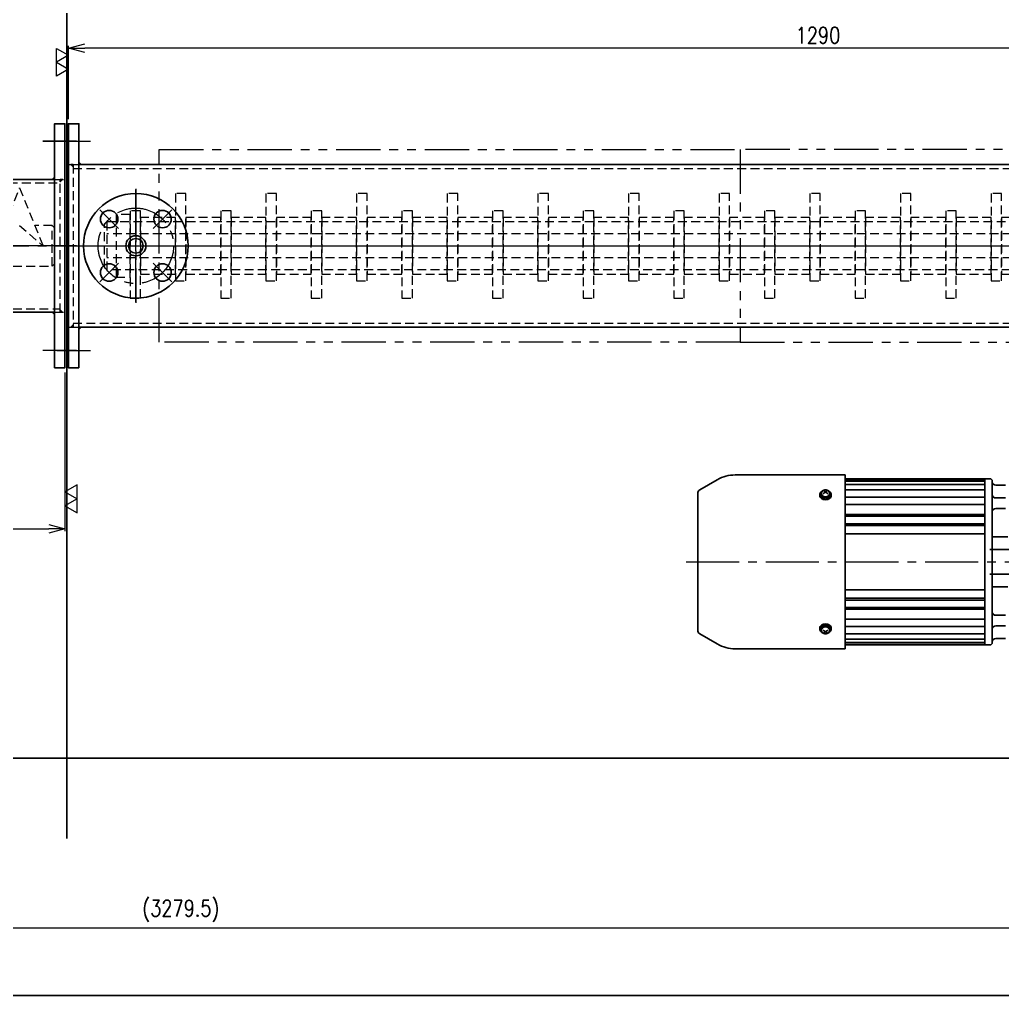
# Model space of a CAD drawing. Header units: millimetres. Extents: x 0 to 38884, y -3675 to 8056.
# Drawn here: x 26433 to 27278, y 6386 to 7225 of the extents above; entities that cross this region are included whole.
import ezdxf

# ---------------------------------------------------------------- set-up
doc = ezdxf.new("R2010")
doc.units = ezdxf.units.MM
doc.header["$LTSCALE"] = 2.4
doc.header["$PDMODE"] = 99
doc.header["$PDSIZE"] = 1
for name, pattern in [('CENTER2', [28.575, 19.05, -3.175, 3.175, -3.175]), ('HIDDEN2', [4.7625, 3.175, -1.5875]), ('PHANTOM2', [31.75, 15.875, -3.175, 3.175, -3.175, 3.175, -3.175])]:
    doc.linetypes.add(name, pattern=pattern)
for name, color, linetype, lineweight in [('03_かくれ線', 6, 'HIDDEN2', 13), ('04_中心線', 1, 'CENTER2', 9), ('05_CENTER', 4, 'CENTER2', 13), ('06_PHANTOM', 2, 'PHANTOM2', 13), ('07_寸法線', 3, 'Continuous', 9)]:
    doc.layers.add(name, color=color, linetype=linetype, lineweight=lineweight)
doc.styles.add('寸法用', font='simplex.shx', dxfattribs={"width": 0.8, "bigfont": '@extfont2.shx'})
doc.dimstyles.new('機械製図用', dxfattribs={"dimtxt": 3.5, "dimasz": 3.5, "dimexe": 2, "dimexo": 0, "dimgap": 1.2, "dimtad": 1, "dimdsep": 46, "dimtxsty": '寸法用', "dimblk": 'OPEN30', "dimcen": 0, "dimclrd": 256, "dimclre": 256, "dimclrt": 7, "dimazin": 2, "dimtm": 1e-09, "dimtfac": 0.75, "dimtmove": 0, "dimatfit": 3, "dimldrblk": 'OPEN30', "dimfxl": 1, "dimlwd": -1, "dimlwe": -1, "dimarcsym": 0})

# ---------------------------------------------------------------- blocks, each defined once
blk = doc.blocks.new('A$C334E7EDF_1')
at = {"color": 0, "transparency": 33554559}
for p, q in [((-661.1, 231.04), (-646.15, 239.67)), ((-661.1, 231.04), (-646.15, 239.67)), ((-536, 243.8), (-630.75, 243.8)), ((-536, 243.8), (-630.75, 243.8)), ((-536, 243.8), (-536, 94.2)), ((-536, 240.5), (-416, 240.5)), ((-536, 240), (-416, 240)), ((-536, 238.5), (-416, 238.5)), ((-411.5, 240.5), (-416, 240.5)), ((-416, 106.25), (-416, 240.5)), ((-409.5, 238), (-409.5, 238.5)), ((-409.5, 238), (-409.5, 100)), ((-557.25, 228.7), (-557.66, 228.12)), ((-557.12, 228.69), (-557.39, 228.12)), ((-556.69, 229.22), (-557.25, 228.7)), ((-556.7, 229.22), (-557.12, 228.69)), ((-556.16, 229.68), (-556.7, 229.22)), ((-556.43, 228.53), (-556.5, 227.94)), ((-556.23, 229.1), (-556.43, 228.53)), ((-555.91, 229.62), (-556.23, 229.1)), ((-555.5, 230.05), (-556.16, 229.68)), ((-555.47, 230.07), (-555.91, 229.62)), ((-554.94, 230.45), (-555.47, 230.07)), ((-553, 229.25), (-555, 227.67)), ((-554.34, 230.73), (-554.94, 230.45)), ((-553, 229.25), (-554.93, 230.46)), ((-553.68, 230.9), (-554.34, 230.73)), ((-553, 230.95), (-553.68, 230.9)), ((-552.32, 230.9), (-553, 230.95)), ((-553, 229.25), (-551.07, 230.46)), ((-553, 229.25), (-551, 227.67)), ((-551.66, 230.73), (-552.32, 230.9)), ((-551.06, 230.45), (-551.66, 230.73)), ((-550.53, 230.07), (-551.06, 230.45)), ((-550.09, 229.62), (-550.53, 230.07)), ((-549.84, 229.68), (-550.5, 230.05)), ((-549.77, 229.1), (-550.09, 229.62)), ((-549.3, 229.22), (-549.84, 229.68)), ((-549.57, 228.53), (-549.77, 229.1)), ((-549.5, 227.94), (-549.57, 228.53)), ((-548.75, 228.7), (-549.31, 229.22)), ((-548.88, 228.69), (-549.3, 229.22)), ((-548.61, 228.12), (-548.88, 228.69)), ((-548.34, 228.12), (-548.75, 228.7)), ((-536, 235.5), (-416, 235.5)), ((-536, 231), (-416, 231)), ((-406.5, 235), (-398, 235)), ((-406.5, 235), (-398, 235)), ((-663, 169), (-663, 227.75)), ((-663, 169), (-663, 227.75)), ((-557.91, 227.49), (-558, 226.84)), ((-558, 226.84), (-558, 226.02)), ((-558, 226.02), (-557.9, 225.33)), ((-557.66, 228.12), (-557.91, 227.49)), ((-557.9, 225.33), (-557.62, 224.67)), ((-557.62, 224.67), (-557.16, 224.06)), ((-557.39, 228.12), (-557.5, 227.52)), ((-557.5, 227.52), (-557.45, 226.92)), ((-557.5, 227.41), (-557.5, 226.84)), ((-557.5, 226.84), (-557.41, 226.22)), ((-557.45, 226.92), (-557.24, 226.34)), ((-557.41, 226.22), (-557.16, 225.62)), ((-557.24, 226.34), (-556.88, 225.8)), ((-557.16, 225.62), (-556.74, 225.07)), ((-557.16, 224.06), (-556.54, 223.52)), ((-556.88, 225.8), (-556.38, 225.31)), ((-556.74, 225.07), (-556.18, 224.59)), ((-556.54, 223.52), (-555.78, 223.09)), ((-556.5, 227.94), (-556.43, 227.36)), ((-556.43, 227.36), (-556.23, 226.79)), ((-556.38, 225.31), (-555.77, 224.9)), ((-556.23, 226.79), (-555.91, 226.27)), ((-556.18, 224.59), (-555.5, 224.2)), ((-555.91, 226.27), (-555.47, 225.81)), ((-555.78, 223.09), (-554.91, 222.76)), ((-555.77, 224.9), (-555.05, 224.57)), ((-555.5, 224.2), (-554.72, 223.9)), ((-555.47, 225.81), (-554.94, 225.44)), ((-555.05, 224.57), (-554.26, 224.35)), ((-554.94, 225.44), (-554.34, 225.16)), ((-554.91, 222.76), (-553.98, 222.56)), ((-554.72, 223.9), (-553.88, 223.72)), ((-554.34, 225.16), (-553.68, 224.99)), ((-554.26, 224.35), (-553.42, 224.24)), ((-553.98, 222.56), (-553, 222.49)), ((-553.88, 223.72), (-553, 223.66)), ((-553.68, 224.99), (-553, 224.93)), ((-553.42, 224.24), (-552.58, 224.24)), ((-553, 224.93), (-552.32, 224.99)), ((-553, 223.66), (-552.12, 223.72)), ((-553, 222.49), (-552.02, 222.56)), ((-552.58, 224.24), (-551.74, 224.35)), ((-552.32, 224.99), (-551.66, 225.16)), ((-552.12, 223.72), (-551.28, 223.9)), ((-552.02, 222.56), (-551.09, 222.76)), ((-551.74, 224.35), (-550.95, 224.57)), ((-551.66, 225.16), (-551.06, 225.44)), ((-551.28, 223.9), (-550.5, 224.2)), ((-551.09, 222.76), (-550.22, 223.09)), ((-551.06, 225.44), (-550.53, 225.81)), ((-550.95, 224.57), (-550.23, 224.9)), ((-550.53, 225.81), (-550.09, 226.27)), ((-550.5, 224.2), (-549.82, 224.59)), ((-550.23, 224.9), (-549.62, 225.31)), ((-550.22, 223.09), (-549.46, 223.52)), ((-550.09, 226.27), (-549.77, 226.79)), ((-549.82, 224.59), (-549.26, 225.07)), ((-549.77, 226.79), (-549.57, 227.36)), ((-549.62, 225.31), (-549.12, 225.8)), ((-549.57, 227.36), (-549.5, 227.94)), ((-549.46, 223.52), (-548.84, 224.06)), ((-549.26, 225.07), (-548.84, 225.62)), ((-549.12, 225.8), (-548.76, 226.34)), ((-548.84, 225.62), (-548.59, 226.22)), ((-548.84, 224.06), (-548.38, 224.67)), ((-548.76, 226.34), (-548.55, 226.92)), ((-548.5, 227.52), (-548.61, 228.12)), ((-548.59, 226.22), (-548.5, 226.84)), ((-548.55, 226.92), (-548.5, 227.52)), ((-548.5, 227.41), (-548.5, 226.84)), ((-548.38, 224.67), (-548.1, 225.33)), ((-548.09, 227.49), (-548.34, 228.12)), ((-548.1, 225.33), (-548, 226.02)), ((-548, 226.84), (-548.09, 227.49)), ((-548, 226.84), (-548, 226.02)), ((-536, 224.59), (-416, 224.59)), ((-406.5, 224), (-398, 224)), ((-536, 218.22), (-416, 218.22)), ((-406.5, 214.99), (-398, 214.99)), ((-416, 209.85), (-536, 209.85)), ((-416, 208.2), (-536, 208.2)), ((-536, 201.84), (-416, 201.84)), ((-536, 200.21), (-416, 200.21)), ((-536, 193), (-416, 193)), ((-396, 190.5), (-409.5, 190.5)), ((-379.59, 179.5), (-411.6, 179.5)), ((-663, 169), (-663, 110.25)), ((-663, 169), (-663, 110.25)), ((-379.57, 158.5), (-411.6, 158.5)), ((-536, 145), (-416, 145)), ((-396, 147.5), (-409.5, 147.5)), ((-536, 137.79), (-416, 137.79)), ((-536, 136.16), (-416, 136.16)), ((-416, 129.8), (-536, 129.8)), ((-416, 128.15), (-536, 128.15)), ((-536, 94.2), (-536, 126.4)), ((-536, 119.78), (-416, 119.78)), ((-406.5, 123.01), (-398, 123.01)), ((-558, 111.98), (-557.9, 112.67)), ((-558, 111.16), (-558, 111.98)), ((-557.91, 110.51), (-558, 111.16)), ((-557.66, 109.88), (-557.91, 110.51)), ((-557.9, 112.67), (-557.62, 113.33)), ((-557.62, 113.33), (-557.16, 113.94)), ((-557.5, 111.16), (-557.41, 111.78)), ((-557.5, 110.59), (-557.5, 111.16)), ((-557.5, 110.48), (-557.45, 111.08)), ((-557.39, 109.88), (-557.5, 110.48)), ((-557.45, 111.08), (-557.24, 111.66)), ((-557.41, 111.78), (-557.16, 112.38)), ((-557.24, 111.66), (-556.88, 112.2)), ((-557.16, 113.94), (-556.54, 114.48)), ((-557.16, 112.38), (-556.74, 112.93)), ((-556.88, 112.2), (-556.38, 112.69)), ((-556.74, 112.93), (-556.18, 113.41)), ((-556.54, 114.48), (-555.78, 114.91)), ((-556.5, 110.06), (-556.43, 110.64)), ((-556.43, 109.47), (-556.5, 110.06)), ((-556.43, 110.64), (-556.23, 111.21)), ((-556.38, 112.69), (-555.77, 113.1)), ((-556.23, 111.21), (-555.91, 111.73)), ((-556.18, 113.41), (-555.5, 113.8)), ((-555.91, 111.73), (-555.47, 112.19)), ((-555.78, 114.91), (-554.91, 115.24)), ((-555.77, 113.1), (-555.05, 113.43)), ((-555.5, 113.8), (-554.72, 114.1)), ((-555.47, 112.19), (-554.94, 112.56)), ((-555.05, 113.43), (-554.26, 113.65)), ((-553, 108.75), (-555, 110.33)), ((-554.94, 112.56), (-554.34, 112.84)), ((-554.91, 115.24), (-553.98, 115.44)), ((-554.72, 114.1), (-553.88, 114.28)), ((-554.34, 112.84), (-553.68, 113.01)), ((-554.26, 113.65), (-553.42, 113.76)), ((-553.98, 115.44), (-553, 115.51)), ((-553.88, 114.28), (-553, 114.34)), ((-553.68, 113.01), (-553, 113.07)), ((-553.42, 113.76), (-552.58, 113.76)), ((-553, 115.51), (-552.02, 115.44)), ((-553, 114.34), (-552.12, 114.28)), ((-553, 113.07), (-552.32, 113.01)), ((-553, 108.75), (-551, 110.33)), ((-552.58, 113.76), (-551.74, 113.65)), ((-552.32, 113.01), (-551.66, 112.84)), ((-552.12, 114.28), (-551.28, 114.1)), ((-552.02, 115.44), (-551.09, 115.24)), ((-551.74, 113.65), (-550.95, 113.43)), ((-551.66, 112.84), (-551.06, 112.56)), ((-551.28, 114.1), (-550.5, 113.8)), ((-551.09, 115.24), (-550.22, 114.91)), ((-551.06, 112.56), (-550.53, 112.19)), ((-550.95, 113.43), (-550.23, 113.1)), ((-550.53, 112.19), (-550.09, 111.73)), ((-550.5, 113.8), (-549.82, 113.41)), ((-550.23, 113.1), (-549.62, 112.69)), ((-550.22, 114.91), (-549.46, 114.48)), ((-550.09, 111.73), (-549.77, 111.21)), ((-549.82, 113.41), (-549.26, 112.93)), ((-549.77, 111.21), (-549.57, 110.64)), ((-549.62, 112.69), (-549.12, 112.2)), ((-549.57, 110.64), (-549.5, 110.06)), ((-549.5, 110.06), (-549.57, 109.47)), ((-549.46, 114.48), (-548.84, 113.94)), ((-549.26, 112.93), (-548.84, 112.38)), ((-549.12, 112.2), (-548.76, 111.66)), ((-548.84, 113.94), (-548.38, 113.33)), ((-548.84, 112.38), (-548.59, 111.78)), ((-548.76, 111.66), (-548.55, 111.08)), ((-548.5, 110.48), (-548.61, 109.88)), ((-548.59, 111.78), (-548.5, 111.16)), ((-548.55, 111.08), (-548.5, 110.48)), ((-548.5, 110.59), (-548.5, 111.16)), ((-548.38, 113.33), (-548.1, 112.67)), ((-548.09, 110.51), (-548.34, 109.88)), ((-548.1, 112.67), (-548, 111.98)), ((-548, 111.16), (-548.09, 110.51)), ((-548, 111.16), (-548, 111.98)), ((-536, 113.41), (-416, 113.41)), ((-406.5, 114), (-398, 114)), ((-661.1, 106.96), (-646.15, 98.33)), ((-661.1, 106.96), (-646.15, 98.33)), ((-557.25, 109.3), (-557.66, 109.88)), ((-557.12, 109.31), (-557.39, 109.88)), ((-556.69, 108.78), (-557.25, 109.3)), ((-556.7, 108.78), (-557.12, 109.31)), ((-556.16, 108.32), (-556.7, 108.78)), ((-556.23, 108.9), (-556.43, 109.47)), ((-555.91, 108.38), (-556.23, 108.9)), ((-555.5, 107.95), (-556.16, 108.32)), ((-555.47, 107.93), (-555.91, 108.38)), ((-554.94, 107.55), (-555.47, 107.93)), ((-554.34, 107.27), (-554.94, 107.55)), ((-553, 108.75), (-554.93, 107.54)), ((-553.68, 107.1), (-554.34, 107.27)), ((-553, 107.05), (-553.68, 107.1)), ((-553, 108.75), (-551.07, 107.54)), ((-552.32, 107.1), (-553, 107.05)), ((-551.66, 107.27), (-552.32, 107.1)), ((-551.06, 107.55), (-551.66, 107.27)), ((-550.53, 107.93), (-551.06, 107.55)), ((-550.09, 108.38), (-550.53, 107.93)), ((-549.84, 108.32), (-550.5, 107.95)), ((-549.77, 108.9), (-550.09, 108.38)), ((-549.3, 108.78), (-549.84, 108.32)), ((-549.57, 109.47), (-549.77, 108.9)), ((-548.75, 109.3), (-549.31, 108.78)), ((-548.88, 109.31), (-549.3, 108.78)), ((-548.61, 109.88), (-548.88, 109.31)), ((-548.34, 109.88), (-548.75, 109.3)), ((-536, 107), (-416, 107)), ((-536, 102.5), (-416, 102.5)), ((-416, 106.25), (-416, 97.5)), ((-406.5, 103), (-398, 103)), ((-536, 94.2), (-630.75, 94.2)), ((-536, 94.2), (-630.75, 94.2)), ((-536, 99.5), (-416, 99.5)), ((-536, 98), (-416, 98)), ((-536, 97.5), (-416, 97.5)), ((-411.5, 97.5), (-416, 97.5)), ((-409.5, 100), (-409.5, 99.5))]:
    blk.add_line(p, q, dxfattribs=at)
for centre, radius, start, end in [((-630.75, 213), 30.8, 90, 120), ((-630.75, 213), 30.8, 90, 120), ((-411.5, 238.5), 2, 0, 90), ((-406.5, 238), 3, 180, 270), ((-406.5, 238), 3, 180, 270), ((-659.2, 227.75), 3.8, 120, 180), ((-659.2, 227.75), 3.8, 120, 180), ((-406.5, 227), 3, 180, 270), ((-406.5, 211.99), 3, 90, 180), ((-406.5, 126.01), 3, 180, 270), ((-659.2, 110.25), 3.8, 180, 240), ((-659.2, 110.25), 3.8, 180, 240), ((-406.5, 111), 3, 90, 180), ((-406.5, 100), 3, 90, 180), ((-630.75, 125), 30.8, 240, 270), ((-630.75, 125), 30.8, 240, 270), ((-411.5, 99.5), 2, 270, 0)]:
    blk.add_arc(centre, radius, start, end, dxfattribs=at)
at = {"layer": '05_CENTER', "color": 0, "transparency": 33554559}
blk.add_line((-673, 169), (542, 169), dxfattribs=at)
blk = doc.blocks.new('_Open30')
at = {"color": 0, "linetype": 'ByBlock', "lineweight": -2}
for p, q in [((-1, 0.268), (0, 0)), ((0, 0), (-1, -0.268)), ((0, 0), (-1, 0))]:
    blk.add_line(p, q, dxfattribs=at)
blk = doc.blocks.new('*D1106')
at = {"layer": '07_寸法線', "transparency": 16777216}
for p, q in [((26471.71, 6921.72), (26471.71, 6785.2)), ((25306.71, 6916.72), (25306.71, 6785.2)), ((25320.71, 6787.2), (26457.71, 6787.2))]:
    blk.add_line(p, q, dxfattribs=at)
at = {"layer": 'Defpoints', "color": 0, "transparency": 16777216}
for p in [(25306.71, 6920.72), (26471.71, 6925.72), (26471.71, 6787.2)]:
    blk.add_point(p, dxfattribs=at)
at = {"layer": '07_寸法線', "transparency": 16777216, "xscale": 14, "yscale": 14, "zscale": 14, "rotation": 180}
blk.add_blockref('_Open30', (25306.71, 6787.2), dxfattribs=at)
at = {"layer": '07_寸法線', "transparency": 16777216, "xscale": 14, "yscale": 14, "zscale": 14}
blk.add_blockref('_Open30', (26471.71, 6787.2), dxfattribs=at)
at = {"layer": '07_寸法線', "color": 7, "transparency": 16777216, "insert": (25889.21, 6801.87), "char_height": 14, "attachment_point": 5, "style": '寸法用'}
blk.add_mtext('(1165)', dxfattribs=at)
blk = doc.blocks.new('p1ba02')
for p, q in [((-1.5, 2.6), (1.5, 2.6)), ((0, 0), (-1.5, 2.6)), ((1.5, 2.6), (0, 0)), ((3, 0), (1.5, 2.6)), ((1.5, 2.6), (4.5, 2.6)), ((4.5, 2.6), (3, 0))]:
    blk.add_line(p, q)
blk = doc.blocks.new('*U1045')
at = {"layer": '04_中心線', "color": 0, "transparency": 16777216}
for p, q in [((0, 9), (0, 48.5)), ((-48.5, 0), (-9, 0)), ((9, 0), (48.5, 0)), ((0, -48.5), (0, -9))]:
    blk.add_line(p, q, dxfattribs=at)
at = {"layer": '04_中心線', "color": 0, "linetype": 'Continuous', "transparency": 16777216}
for p, q in [((-4.5, 0), (4.5, 0)), ((0, -4.5), (0, 4.5))]:
    blk.add_line(p, q, dxfattribs=at)
blk = doc.blocks.new('*D1117')
at = {"layer": '07_寸法線', "transparency": 16777216}
for p, q in [((26474.71, 7139.72), (26474.71, 7202.9)), ((27750.71, 7200.9), (26488.71, 7200.9)), ((27764.71, 7144.72), (27764.71, 7202.9))]:
    blk.add_line(p, q, dxfattribs=at)
at = {"layer": 'Defpoints', "color": 0, "transparency": 16777216}
for p in [(26474.71, 7200.9), (27764.71, 7140.72), (26474.71, 7135.72)]:
    blk.add_point(p, dxfattribs=at)
at = {"layer": '07_寸法線', "transparency": 16777216, "xscale": 14, "yscale": 14, "zscale": 14, "rotation": 180}
blk.add_blockref('_Open30', (26474.71, 7200.9), dxfattribs=at)
at = {"layer": '07_寸法線', "transparency": 16777216, "xscale": 14, "yscale": 14, "zscale": 14}
blk.add_blockref('_Open30', (27764.71, 7200.9), dxfattribs=at)
at = {"layer": '07_寸法線', "color": 7, "transparency": 16777216, "insert": (27119.71, 7211.9), "char_height": 14, "attachment_point": 5, "style": '寸法用'}
blk.add_mtext('1290', dxfattribs=at)
blk = doc.blocks.new('*D1147')
at = {"layer": '07_寸法線', "transparency": 16777216}
for p, q in [((28211.21, 6677.22), (28211.21, 6441.59)), ((24931.71, 6509.66), (24931.71, 6441.59)), ((24945.71, 6443.59), (28197.21, 6443.59))]:
    blk.add_line(p, q, dxfattribs=at)
at = {"layer": 'Defpoints', "color": 0, "transparency": 16777216}
for p in [(28211.21, 6681.22), (24931.71, 6513.66), (28211.21, 6443.59)]:
    blk.add_point(p, dxfattribs=at)
at = {"layer": '07_寸法線', "transparency": 16777216, "xscale": 14, "yscale": 14, "zscale": 14, "rotation": 180}
blk.add_blockref('_Open30', (24931.71, 6443.59), dxfattribs=at)
at = {"layer": '07_寸法線', "transparency": 16777216, "xscale": 14, "yscale": 14, "zscale": 14}
blk.add_blockref('_Open30', (28211.21, 6443.59), dxfattribs=at)
at = {"layer": '07_寸法線', "color": 7, "transparency": 16777216, "insert": (26571.46, 6458.26), "char_height": 14, "attachment_point": 5, "style": '寸法用'}
blk.add_mtext('(3279.5)', dxfattribs=at)

msp = doc.modelspace()

# ---------------------------------------------------------------- linework, layer by layer
for p, q in [((26452.7122, 7120.719), (26481.7122, 7120.719)), ((24465.3738, 6589.719), (28588.711, 6589.719))]:
    msp.add_line(p, q)
at = {"color": 0}
for p, q in [((26483.7122, 7100.619), (27755.7122, 7100.619)), ((25771.7122, 7087.869), (26462.7122, 7087.869)), ((26331.7122, 6973.569), (26462.7122, 6973.569)), ((26483.7122, 6960.819), (27564.7122, 6960.819))]:
    msp.add_line(p, q, dxfattribs=at)
for points in [[(26462.7122, 6925.719), (26471.7122, 6925.719), (26471.7122, 7135.719), (26462.7122, 7135.719)], [(26483.7122, 6925.719), (26474.7122, 6925.719), (26474.7122, 7135.719), (26483.7122, 7135.719)]]:
    msp.add_lwpolyline(points, close=True, dxfattribs=at)
at = {"color": 3}
for points in [[(26478.7122, 7098.619), (26478.7122, 7100.619), (26476.7122, 7100.619), (26478.7122, 7098.619)], [(26485.7122, 7100.619), (26483.7122, 7100.619), (26483.7122, 7102.619), (26485.7122, 7100.619)], [(26478.7122, 6962.819), (26478.7122, 6960.819), (26476.7122, 6960.819), (26478.7122, 6962.819)], [(26485.7122, 6960.819), (26483.7122, 6960.819), (26483.7122, 6958.819), (26485.7122, 6960.819)]]:
    msp.add_lwpolyline(points, dxfattribs=at)
for points in [[(26462.7122, 7087.869), (26460.7122, 7087.869), (26460.7122, 7087.869), (26462.7122, 7089.869)], [(26467.7122, 7087.869), (26469.7122, 7087.869), (26469.7122, 7087.869), (26467.7122, 7085.869)], [(26462.7122, 6973.569), (26460.7122, 6973.569), (26460.7122, 6973.569), (26462.7122, 6971.569)], [(26467.7122, 6973.569), (26469.7122, 6973.569), (26469.7122, 6973.569), (26467.7122, 6975.569)]]:
    msp.add_lwpolyline(points, close=True, dxfattribs=at)
at = {"color": 0}
for centre, radius in [((26532.7122, 7030.719), 45), ((26509.7312, 7053.7), 7.5), ((26555.6932, 7053.7), 7.5), ((26532.7122, 7030.719), 8.65), ((26532.7122, 7030.719), 6.35), ((26509.7312, 7007.7381), 7.5), ((26555.6932, 7007.7381), 7.5)]:
    msp.add_circle(centre, radius, dxfattribs=at)
at = {"layer": '03_かくれ線'}
for p, q in [((26474.7122, 7100.619), (26483.7122, 7100.619)), ((26478.7122, 7100.619), (26478.7122, 6960.819)), ((26478.7122, 7100.619), (26483.7122, 7100.619)), ((26478.7122, 7097.219), (27764.7122, 7097.219)), ((26462.7122, 7087.869), (26471.7122, 7087.869)), ((26462.7122, 7087.869), (26467.7122, 7087.869)), ((26467.7122, 6973.569), (26467.7122, 7087.869)), ((25771.7122, 7084.869), (26467.7122, 7084.869)), ((26419.7154, 7048.219), (26432.7154, 7080.719)), ((26432.7154, 7080.719), (26452.7154, 7030.719)), ((26432.7154, 7048.2193), (26452.7155, 7030.719)), ((26460.7139, 7013.2188), (26460.7139, 7048.2193)), ((26462.7139, 7046.2192), (26460.7139, 7048.2192)), ((26462.7139, 7046.2192), (26462.7139, 7015.2189)), ((26505.71, 7049.5037), (26507.71, 7051.5037)), ((26505.71, 7011.9344), (26505.71, 7049.5037)), ((26507.71, 7051.5037), (26507.71, 7009.9344)), ((26507.71, 7051.5037), (27742.71, 7051.5037)), ((27743.71, 7041.1114), (26507.71, 7041.1114)), ((27743.71, 7020.3267), (26507.71, 7020.3267)), ((26462.7139, 7015.2189), (26460.7139, 7013.2189)), ((26507.71, 7009.9344), (26505.71, 7011.9344)), ((27742.71, 7009.9344), (26507.71, 7009.9344)), ((25306.7122, 6976.569), (26467.7122, 6976.569)), ((26462.7122, 6973.569), (26471.7122, 6973.569)), ((26462.7122, 6973.569), (26467.7122, 6973.569)), ((26474.7122, 6960.819), (26483.7122, 6960.819)), ((26478.7122, 6964.219), (27564.7122, 6964.219)), ((26478.7122, 6960.819), (26483.7122, 6960.819))]:
    msp.add_line(p, q, dxfattribs=at)
for points in [[(26566.71, 7000.719), (26575.71, 7000.719), (26575.71, 7075.719), (26566.71, 7075.719)], [(26644.71, 7000.719), (26653.71, 7000.719), (26653.71, 7075.719), (26644.71, 7075.719)], [(26722.71, 7000.719), (26731.71, 7000.719), (26731.71, 7075.719), (26722.71, 7075.719)], [(26800.71, 7000.719), (26809.71, 7000.719), (26809.71, 7075.719), (26800.71, 7075.719)], [(26878.71, 7000.719), (26887.71, 7000.719), (26887.71, 7075.719), (26878.71, 7075.719)], [(26956.71, 7000.719), (26965.71, 7000.719), (26965.71, 7075.719), (26956.71, 7075.719)], [(27034.71, 7000.719), (27043.71, 7000.719), (27043.71, 7075.719), (27034.71, 7075.719)], [(27112.71, 7000.719), (27121.71, 7000.719), (27121.71, 7075.719), (27112.71, 7075.719)], [(27190.71, 7000.719), (27199.71, 7000.719), (27199.71, 7075.719), (27190.71, 7075.719)], [(27268.71, 7000.719), (27277.71, 7000.719), (27277.71, 7075.719), (27268.71, 7075.719)], [(26515.71, 7003.719), (26527.71, 7003.719), (26527.71, 7057.719), (26515.71, 7057.719)], [(26527.71, 6985.719), (26536.71, 6985.719), (26536.71, 7060.719), (26527.71, 7060.719)], [(26536.71, 7006.419), (26566.71, 7006.419), (26566.71, 7055.019), (26536.71, 7055.019)], [(26575.71, 7006.419), (26605.71, 7006.419), (26605.71, 7055.019), (26575.71, 7055.019)], [(26605.71, 6985.719), (26614.71, 6985.719), (26614.71, 7060.719), (26605.71, 7060.719)], [(26614.71, 7006.419), (26644.71, 7006.419), (26644.71, 7055.019), (26614.71, 7055.019)], [(26653.71, 7006.419), (26683.71, 7006.419), (26683.71, 7055.019), (26653.71, 7055.019)], [(26683.71, 6985.719), (26692.71, 6985.719), (26692.71, 7060.719), (26683.71, 7060.719)], [(26692.71, 7006.419), (26722.71, 7006.419), (26722.71, 7055.019), (26692.71, 7055.019)], [(26731.71, 7006.419), (26761.71, 7006.419), (26761.71, 7055.019), (26731.71, 7055.019)], [(26761.71, 6985.719), (26770.71, 6985.719), (26770.71, 7060.719), (26761.71, 7060.719)], [(26770.71, 7006.419), (26800.71, 7006.419), (26800.71, 7055.019), (26770.71, 7055.019)], [(26809.71, 7006.419), (26839.71, 7006.419), (26839.71, 7055.019), (26809.71, 7055.019)], [(26839.71, 6985.719), (26848.71, 6985.719), (26848.71, 7060.719), (26839.71, 7060.719)], [(26848.71, 7006.419), (26878.71, 7006.419), (26878.71, 7055.019), (26848.71, 7055.019)], [(26887.71, 7006.419), (26917.71, 7006.419), (26917.71, 7055.019), (26887.71, 7055.019)], [(26917.71, 6985.719), (26926.71, 6985.719), (26926.71, 7060.719), (26917.71, 7060.719)], [(26926.71, 7006.419), (26956.71, 7006.419), (26956.71, 7055.019), (26926.71, 7055.019)], [(26965.71, 7006.419), (26995.71, 7006.419), (26995.71, 7055.019), (26965.71, 7055.019)], [(26995.71, 6985.719), (27004.71, 6985.719), (27004.71, 7060.719), (26995.71, 7060.719)], [(27004.71, 7006.419), (27034.71, 7006.419), (27034.71, 7055.019), (27004.71, 7055.019)], [(27043.71, 7006.419), (27073.71, 7006.419), (27073.71, 7055.019), (27043.71, 7055.019)], [(27073.71, 6985.719), (27082.71, 6985.719), (27082.71, 7060.719), (27073.71, 7060.719)], [(27082.71, 7006.419), (27112.71, 7006.419), (27112.71, 7055.019), (27082.71, 7055.019)], [(27121.71, 7006.419), (27151.71, 7006.419), (27151.71, 7055.019), (27121.71, 7055.019)], [(27151.71, 6985.719), (27160.71, 6985.719), (27160.71, 7060.719), (27151.71, 7060.719)], [(27160.71, 7006.419), (27190.71, 7006.419), (27190.71, 7055.019), (27160.71, 7055.019)], [(27199.71, 7006.419), (27229.71, 7006.419), (27229.71, 7055.019), (27199.71, 7055.019)], [(27229.71, 6985.719), (27238.71, 6985.719), (27238.71, 7060.719), (27229.71, 7060.719)], [(27238.71, 7006.419), (27268.71, 7006.419), (27268.71, 7055.019), (27238.71, 7055.019)], [(27277.71, 7006.419), (27307.71, 7006.419), (27307.71, 7055.019), (27277.71, 7055.019)]]:
    msp.add_lwpolyline(points, close=True, dxfattribs=at)
for points in [[(26460.7138, 7048.2193), (26445.7153, 7048.2193)], [(26392.7154, 7013.2192), (26460.7141, 7013.2192)]]:
    msp.add_lwpolyline(points, dxfattribs=at)
at = {"layer": '04_中心線'}
for p, q in [((26481.7122, 7120.719), (26452.7122, 7120.719)), ((26464.7122, 7120.719), (26493.7122, 7120.719)), ((26532.7122, 7079.719), (26532.7122, 6981.719)), ((26517.6862, 7045.7451), (26501.7763, 7061.655)), ((26547.7382, 7045.7451), (26563.6481, 7061.655)), ((26468.2977, 7030.719), (24987.7144, 7030.719)), ((25297.6747, 7030.719), (26481.4333, 7030.719)), ((26481.7122, 7030.719), (26452.7122, 7030.719)), ((26462.6925, 7030.719), (27781.8524, 7030.719)), ((26464.7122, 7030.719), (26493.7122, 7030.719)), ((26495.71, 7030.719), (28088.71, 7030.719)), ((26517.6862, 7015.693), (26501.7763, 6999.7831)), ((26547.7382, 7015.693), (26563.6481, 6999.7831)), ((26481.7122, 6940.719), (26452.7122, 6940.719)), ((26464.7122, 6940.719), (26493.7122, 6940.719))]:
    msp.add_line(p, q, dxfattribs=at)
msp.add_circle((26532.7122, 7030.719), 32.5, dxfattribs=at)
at = {"layer": '06_PHANTOM', "color": 1}
for points in [[(26552.7122, 7113.619), (27052.7122, 7113.619), (27052.7122, 6947.819), (26552.7122, 6947.819)], [(27552.7122, 7113.619), (27052.7122, 7113.619), (27052.7122, 6947.819), (27552.7122, 6947.819)]]:
    msp.add_lwpolyline(points, close=True, dxfattribs=at)
at = {"layer": 'Defpoints', "transparency": 33554495}
msp.add_line((26473.2122, 8056.1931), (26473.2122, 6520.4644), dxfattribs=at)
at = {"layer": 'Defpoints', "transparency": 33554508}
msp.add_lwpolyline([(24465.3738, 6385.6112), (28588.711, 6385.6112), (28588.711, 8056.1931), (24465.3738, 8056.1931)], close=True, dxfattribs=at)

# ---------------------------------------------------------------- block references
at = {"color": 9}
msp.add_blockref('A$C334E7EDF_1', (27679.2122, 6589.719), dxfattribs=at)
at = {"layer": '04_中心線'}
msp.add_blockref('*U1045', (26532.7122, 7030.719), dxfattribs=at)
at = {"layer": '07_寸法線', "yscale": 4, "zscale": 4}
for p, xscale, rotation in [((26474.7122, 7182.6681), 4, 90.00000000000001), ((26471.7122, 6806.9404), -4, 270)]:
    msp.add_blockref('p1ba02', p, dxfattribs=dict(at, xscale=xscale, rotation=rotation))

# ---------------------------------------------------------------- dimensions: what is measured, and where the dimension line sits
at = {"layer": '07_寸法線'}
dim = msp.add_linear_dim(base=(26474.7122, 7200.9032), p1=(27764.7122, 7140.719), p2=(26474.7122, 7135.719), dimstyle='機械製図用', override={"dimtxt": 14, "dimasz": 14, "dimexo": 4, "dimgap": 4}, dxfattribs=at)
dim.commit()
dim.dimension.update_dxf_attribs({"geometry": '*D1117', "text_midpoint": (27119.7122, 7211.9032)})
dim = msp.add_linear_dim(base=(26471.7122, 6787.2023), p1=(25306.7122, 6920.719), p2=(26471.7122, 6925.719), text='(<>)', dimstyle='機械製図用', override={"dimtxt": 14, "dimasz": 14, "dimexo": 4, "dimgap": 4}, dxfattribs=at)
dim.commit()
dim.dimension.update_dxf_attribs({"geometry": '*D1106', "text_midpoint": (25889.2122, 6787.2023), "dimtype": 160})
dim = msp.add_linear_dim(base=(28211.2122, 6443.5942), p1=(24931.7122, 6513.6566), p2=(28211.2122, 6681.219), text='(<>)', dimstyle='機械製図用', override={"dimtxt": 14, "dimasz": 14, "dimexo": 4, "dimgap": 4}, dxfattribs=at)
dim.commit()
dim.dimension.update_dxf_attribs({"geometry": '*D1147', "text_midpoint": (26571.4622, 6458.2609)})

doc.saveas('drawing.dxf')
